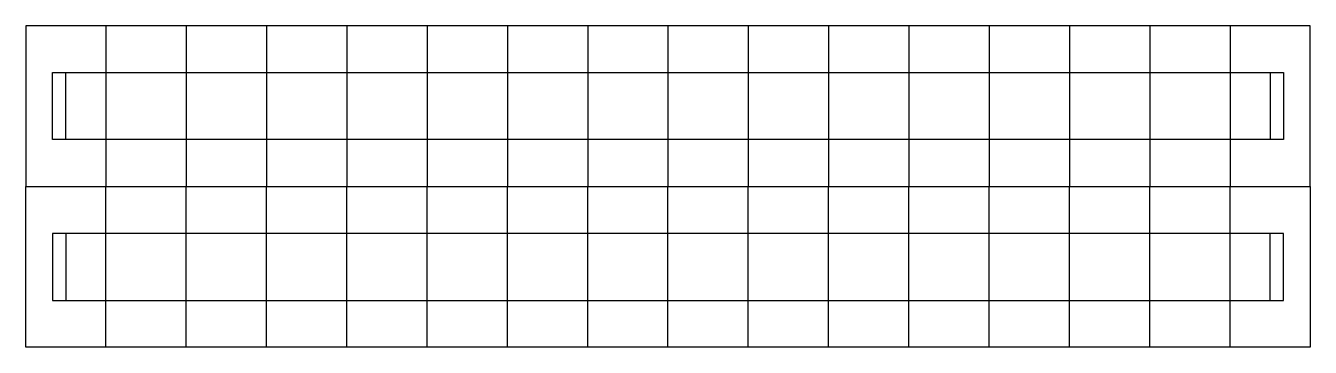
# Model space of a CAD drawing. Header units: inches. Extents: x 1013.1 to 1061.1, y 961.2 to 973.2.
import ezdxf

# ---------------------------------------------------------------- set-up
doc = ezdxf.new("R2010")
doc.units = ezdxf.units.IN
doc.header["$LTSCALE"] = 5
doc.layers.add('fans and tubelight', color=11, linetype='Continuous')

# ---------------------------------------------------------------- blocks, each defined once
blk = doc.blocks.new('TUBELIGHT')
for p, q in [((2377.795, 620.729), (2329.795, 620.729)), ((2329.795, 620.729), (2329.795, 614.729)), ((2332.795, 620.729), (2332.795, 614.729)), ((2335.795, 620.729), (2335.795, 614.729)), ((2338.795, 620.729), (2338.795, 614.729)), ((2341.795, 620.729), (2341.795, 614.729)), ((2344.795, 620.729), (2344.795, 614.729)), ((2347.795, 620.729), (2347.795, 614.729)), ((2350.795, 620.729), (2350.795, 614.729)), ((2353.795, 620.729), (2353.795, 614.729)), ((2356.795, 620.729), (2356.795, 614.729)), ((2359.795, 620.729), (2359.795, 614.729)), ((2362.795, 620.729), (2362.795, 614.729)), ((2365.795, 620.729), (2365.795, 614.729)), ((2368.795, 620.729), (2368.795, 614.729)), ((2371.795, 620.729), (2371.795, 614.729)), ((2374.795, 620.729), (2374.795, 614.729)), ((2377.795, 614.729), (2377.795, 620.729)), ((2330.795, 618.979), (2376.795, 618.979)), ((2330.795, 616.479), (2330.795, 618.979)), ((2331.295, 616.479), (2331.295, 618.979)), ((2376.295, 618.979), (2376.295, 616.479)), ((2376.795, 618.979), (2376.795, 616.479)), ((2376.795, 616.479), (2330.795, 616.479)), ((2329.795, 614.729), (2377.795, 614.729)), ((2329.795, 608.729), (2329.795, 614.729)), ((2332.795, 608.729), (2332.795, 614.729)), ((2335.795, 608.729), (2335.795, 614.729)), ((2338.795, 608.729), (2338.795, 614.729)), ((2341.795, 608.729), (2341.795, 614.729)), ((2344.795, 608.729), (2344.795, 614.729)), ((2347.795, 608.729), (2347.795, 614.729)), ((2350.795, 608.729), (2350.795, 614.729)), ((2353.795, 608.729), (2353.795, 614.729)), ((2356.795, 608.729), (2356.795, 614.729)), ((2359.795, 608.729), (2359.795, 614.729)), ((2362.795, 608.729), (2362.795, 614.729)), ((2365.795, 608.729), (2365.795, 614.729)), ((2368.795, 608.729), (2368.795, 614.729)), ((2371.795, 608.729), (2371.795, 614.729)), ((2374.795, 608.729), (2374.795, 614.729)), ((2377.795, 614.729), (2377.795, 608.729)), ((2376.795, 612.979), (2330.795, 612.979)), ((2330.795, 612.979), (2330.795, 610.479)), ((2331.295, 612.979), (2331.295, 610.479)), ((2376.295, 610.479), (2376.295, 612.979)), ((2376.795, 610.479), (2376.795, 612.979)), ((2330.795, 610.479), (2376.795, 610.479)), ((2377.795, 608.729), (2329.795, 608.729))]:
    blk.add_line(p, q)

msp = doc.modelspace()

# ---------------------------------------------------------------- block references
at = {"layer": 'fans and tubelight'}
msp.add_blockref('TUBELIGHT', (-1316.648, 352.447), dxfattribs=at)

doc.saveas('drawing.dxf')
